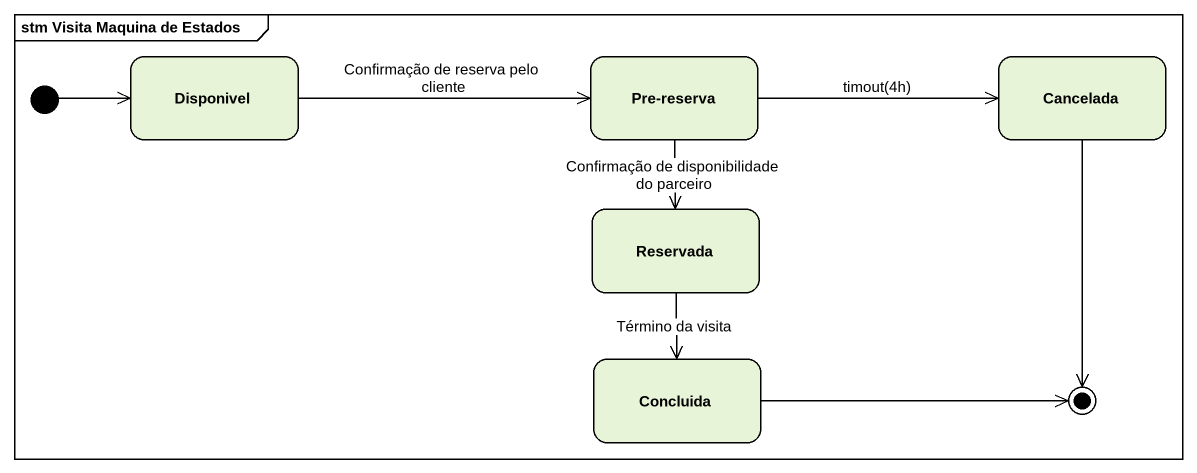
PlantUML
@startuml
mainframe stm Visita Maquina de Estados
hide empty description
state Disponivel
state "Pre-reserva" as Pre_reserva
state Cancelada
state Reservada
state Concluida
[*] -right-> Disponivel
Disponivel -right-> Pre_reserva : Confirmação de reserva pelo cliente
Pre_reserva -right-> Cancelada : timout(4h)
Pre_reserva --> Reservada : Confirmação de disponibilidade do parceiro
Reservada --> Concluida : Término da visita
Cancelada --> [*]
Concluida -right-> [*]
@enduml
